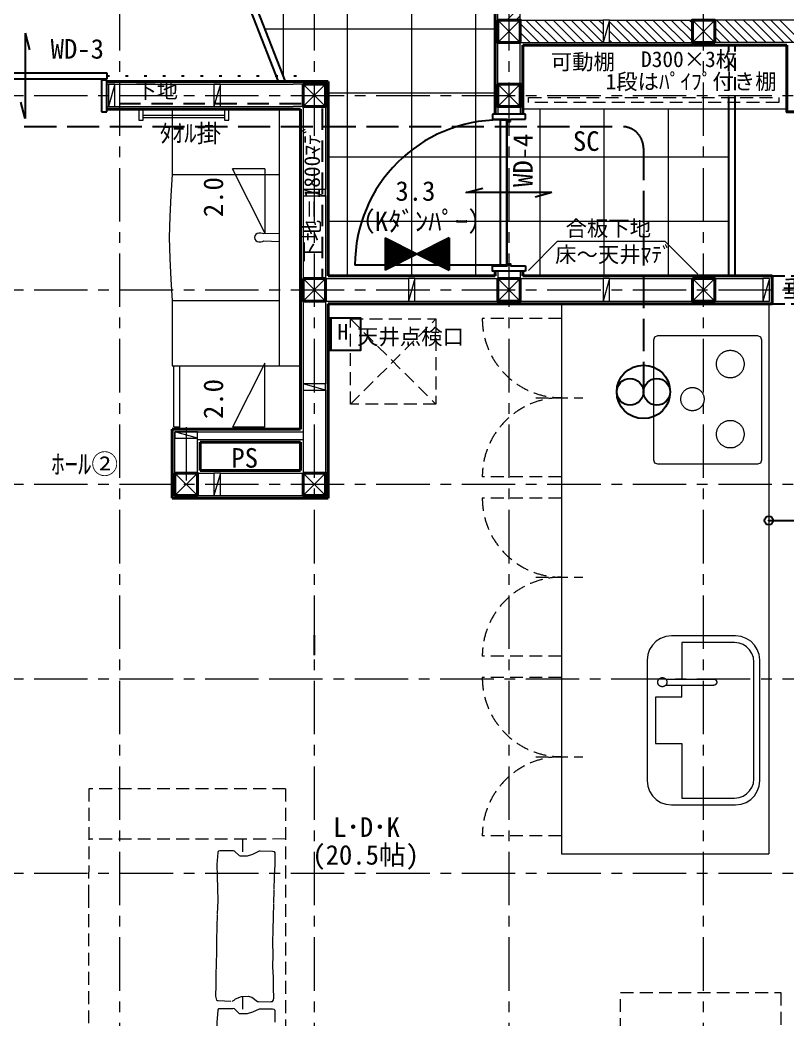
# Model space of a CAD drawing. Units: millimetres at full size, sheet at 1:50. Extents: x -21826 to 54909, y -26252 to 22610.
# Drawn here: x 292 to 3883, y -1688 to 2991 of the extents above; entities that cross this region are included whole.
import ezdxf
from ezdxf.enums import TextEntityAlignment as Align

# ---------------------------------------------------------------- set-up
doc = ezdxf.new("R2010")
doc.units = ezdxf.units.MM
doc.header["$LTSCALE"] = 50
doc.header["$PDMODE"] = 32
doc.header["$PDSIZE"] = 40
for name, pattern in [('CHAIN1', [8, 5, -1, 1, -1]), ('DASHED1', [1.8, 1.2, -0.6]), ('DASHED2', [3, 2, -1]), ('DASHED3', [4, 3, -1]), ('DOTTED', [1.75, 0.25, -1.5])]:
    doc.linetypes.add(name, pattern=pattern)
for name, color, linetype, lineweight in [('3-1_通り芯・通り番号', 7, 'Continuous', 25), ('3-2_柱(黄)', 4, 'Continuous', 9), ('3-3_仕上線(黄)', 3, 'Continuous', 40), ('3-4_下地・間柱(水色)', 4, 'Continuous', 9), ('3-5_サッシ・室内建具', 7, 'Continuous', 25), ('3-6_住宅設備・造作', 4, 'Continuous', 9), ('3-8_ハッチング', 4, 'Continuous', 9), ('3-9_建築設備', 5, 'Continuous', 25), ('3-A_文字', 7, 'Continuous', 25), ('3-F_寸法・方位', 7, 'Continuous', 25), ('C-0', 6, 'Continuous', 25)]:
    doc.layers.add(name, color=color, linetype=linetype, lineweight=lineweight)
doc.styles.add('ＭＳ ゴシック', font='')
doc.styles.get('ＭＳ ゴシック').set_extended_font_data('MS Gothic')

msp = doc.modelspace()

# ---------------------------------------------------------------- linework, layer by layer
at = {"layer": '3-1_通り芯・通り番号', "color": 1, "linetype": 'CHAIN1', "lineweight": 18}
for p, q in [((758.74, -5551.2), (758.74, 6242.32)), ((1668.74, -5551.2), (1668.74, 6242.32)), ((2578.74, -5551.2), (2578.74, 6242.32)), ((3488.74, -5551.2), (3488.74, 6242.32)), ((-7242.18, 2638.8), (7990.04, 2638.8)), ((-7242.18, 1728.8), (7990.04, 1728.8)), ((1068.74, 1085.71), (1068.74, 818.8)), ((-7242.18, 818.8), (7990.04, 818.8)), ((-7242.18, -1001.2), (7990.04, -1001.2))]:
    msp.add_line(p, q, dxfattribs=at)
msp.add_lwpolyline([(-7242.18, -91.2), (1457.3, -91.2), (7990.04, -91.2)], dxfattribs=at)
at = {"layer": '3-2_柱(黄)'}
for p, q in [((2526.24, 2991.3), (2631.24, 2886.3)), ((2631.24, 2991.3), (2526.24, 2886.3)), ((3541.24, 2886.3), (3436.24, 2991.3)), ((3436.24, 2886.3), (3541.24, 2991.3)), ((1616.24, 2691.3), (1721.24, 2586.3)), ((1721.24, 2691.3), (1616.24, 2586.3)), ((2526.24, 2691.3), (2631.24, 2586.3)), ((2631.24, 2691.3), (2526.24, 2586.3)), ((848.07, 2572.45), (848.07, 2522.45)), ((868.07, 2522.45), (868.07, 2572.45)), ((1248.07, 2544.24), (868.07, 2544.24)), ((1248.07, 2534.24), (868.07, 2534.24)), ((1248.07, 2572.45), (1248.07, 2522.45)), ((1268.07, 2522.45), (1268.07, 2572.45)), ((848.07, 2522.45), (868.07, 2522.45)), ((1248.07, 2522.45), (1268.07, 2522.45)), ((1616.24, 1781.3), (1721.24, 1676.3)), ((1721.24, 1781.3), (1616.24, 1676.3)), ((2526.24, 1781.3), (2631.24, 1676.3)), ((2631.24, 1781.3), (2526.24, 1676.3)), ((3436.24, 1781.3), (3541.24, 1676.3)), ((3541.24, 1781.3), (3436.24, 1676.3)), ((1016.24, 871.3), (1121.24, 766.3)), ((1121.24, 871.3), (1016.24, 766.3)), ((1616.24, 871.3), (1721.24, 766.3)), ((1721.24, 871.3), (1616.24, 766.3))]:
    msp.add_line(p, q, dxfattribs=at)
at = {"layer": '3-2_柱(黄)', "color": 6, "linetype": 'DASHED2', "lineweight": 25}
for p, q in [((756.09, 2599.92), (1608.41, 2599.92)), ((1705.47, 2577.22), (1705.47, 1784.22))]:
    msp.add_line(p, q, dxfattribs=at)
at = {"layer": '3-2_柱(黄)', "color": 3, "lineweight": 40}
for points in [[(2526.24, 2991.3), (2526.24, 2886.3), (2631.24, 2886.3), (2631.24, 2991.3)], [(3541.24, 2886.3), (3541.24, 2991.3), (3436.24, 2991.3), (3436.24, 2886.3)], [(1616.24, 2691.3), (1616.24, 2586.3), (1721.24, 2586.3), (1721.24, 2691.3)], [(2526.24, 2691.3), (2526.24, 2586.3), (2631.24, 2586.3), (2631.24, 2691.3)], [(1616.24, 1781.3), (1616.24, 1676.3), (1721.24, 1676.3), (1721.24, 1781.3)], [(2526.24, 1781.3), (2526.24, 1676.3), (2631.24, 1676.3), (2631.24, 1781.3)], [(3436.24, 1781.3), (3436.24, 1676.3), (3541.24, 1676.3), (3541.24, 1781.3)], [(1016.24, 871.3), (1016.24, 766.3), (1121.24, 766.3), (1121.24, 871.3)], [(1616.24, 871.3), (1616.24, 766.3), (1721.24, 766.3), (1721.24, 871.3)]]:
    msp.add_lwpolyline(points, close=True, dxfattribs=at)
at = {"layer": '3-3_仕上線(黄)', "color": 7, "lineweight": 25}
for p, q in [((996.5, 3993.8), (1499.74, 2703.8)), ((1028.7, 3993.8), (1531.94, 2703.8)), ((3636.24, 1793.8), (3636.24, 2573.8))]:
    msp.add_line(p, q, dxfattribs=at)
at = {"layer": '3-3_仕上線(黄)'}
for p, q in [((2513.74, 2938.8), (2513.74, 3218.8)), ((2513.74, 2638.8), (2513.74, 2938.8)), ((2643.74, 2638.8), (2643.74, 2873.8)), ((3488.74, 2873.8), (2643.74, 2873.8)), ((3716.24, 2873.8), (3488.74, 2873.8)), ((3878.74, 2873.8), (3716.24, 2873.8)), ((697.74, 2703.8), (1568.74, 2703.8)), ((1733.74, 2703.8), (1568.74, 2703.8)), ((1733.74, 2703.8), (1733.74, 1793.8)), ((2513.74, 2638.8), (2513.74, 2550.8)), ((2643.74, 2638.8), (2643.74, 2550.8)), ((697.74, 2573.8), (1568.74, 2573.8)), ((1603.74, 2573.8), (1568.74, 2573.8)), ((1603.74, 2573.8), (1603.74, 1728.8)), ((2513.74, 1793.8), (1733.74, 1793.8)), ((2513.74, 1816.8), (2513.74, 1793.8)), ((2643.74, 1816.8), (2643.74, 1793.8)), ((3488.74, 1793.8), (2643.74, 1793.8)), ((3488.74, 1793.8), (3808.74, 1793.8)), ((3808.74, 1793.8), (3808.74, 1663.8)), ((1603.74, 1076.8), (1603.74, 1728.8)), ((1733.74, 1046.3), (1733.74, 1663.8)), ((3808.74, 1663.8), (1733.74, 1663.8)), ((1003.74, 1076.8), (1603.74, 1076.8)), ((1003.74, 753.8), (1003.74, 1076.8)), ((1733.74, 1046.3), (1733.74, 753.8)), ((1133.74, 1015.8), (1603.74, 1015.8)), ((1133.74, 883.8), (1133.74, 1015.8)), ((1603.74, 1015.8), (1603.74, 883.8)), ((1603.74, 883.8), (1133.74, 883.8)), ((1733.74, 753.8), (1003.74, 753.8))]:
    msp.add_line(p, q, dxfattribs=at)
at = {"layer": '3-3_仕上線(黄)', "color": 7, "linetype": 'DASHED1', "lineweight": 25}
for p, q in [((3606.24, 2571.95), (3606.24, 2873.8)), ((3636.24, 2573.8), (3636.24, 2873.8))]:
    msp.add_line(p, q, dxfattribs=at)
at = {"layer": '3-3_仕上線(黄)'}
msp.add_lwpolyline([(4008.74, 2561.3), (3878.74, 2561.3), (3878.74, 2873.8)], dxfattribs=at)
at = {"layer": '3-3_仕上線(黄)', "color": 7, "lineweight": 25}
msp.add_lwpolyline([(3606.24, 1793.8), (3606.24, 2571.95), (3606.24, 2573.8)], dxfattribs=at)
at = {"layer": '3-4_下地・間柱(水色)'}
for p, q in [((2526.24, 2991.3), (2526.24, 3166.3)), ((2631.24, 2991.3), (2631.24, 3166.3)), ((2631.24, 2991.3), (3018.74, 2991.3)), ((3048.74, 2991.3), (3018.74, 2886.3)), ((3048.74, 2991.3), (3436.24, 2991.3)), ((3716.24, 2991.3), (3541.24, 2991.3)), ((3928.74, 2991.3), (3716.24, 2991.3)), ((2526.24, 2691.3), (2526.24, 2886.3)), ((2631.24, 2691.3), (2631.24, 2886.3)), ((2631.24, 2886.3), (3018.74, 2886.3)), ((3048.74, 2886.3), (3436.24, 2886.3)), ((3716.24, 2886.3), (3541.24, 2886.3)), ((3928.74, 2886.3), (3716.24, 2886.3)), ((697.74, 2691.3), (1568.74, 2691.3)), ((735.55, 2691.3), (705.55, 2586.3)), ((1228.74, 2691.3), (1198.74, 2586.3)), ((1616.24, 2691.3), (1568.74, 2691.3)), ((697.74, 2586.3), (1198.74, 2586.3)), ((1228.74, 2586.3), (1568.74, 2586.3)), ((1616.24, 2586.3), (1568.74, 2586.3)), ((1616.24, 2586.3), (1616.24, 2198.8)), ((1721.24, 2586.3), (1721.24, 2198.8)), ((2526.24, 2586.3), (2526.24, 2550.8)), ((2631.24, 2586.3), (2631.24, 2550.8)), ((2526.24, 2526.8), (2526.24, 2526.7)), ((2631.24, 2526.8), (2631.24, 2526.7)), ((1616.24, 2198.8), (1721.24, 2168.8)), ((1616.24, 2168.8), (1616.24, 1781.3)), ((1721.24, 2168.8), (1721.24, 1781.3)), ((2526.24, 1840.9), (2526.24, 1840.8)), ((2631.24, 1840.9), (2631.24, 1840.8)), ((1721.24, 1781.3), (2108.74, 1781.3)), ((2138.74, 1781.3), (2108.74, 1676.3)), ((2138.74, 1781.3), (2526.24, 1781.3)), ((2526.24, 1816.8), (2526.24, 1781.3)), ((2631.24, 1816.8), (2631.24, 1781.3)), ((2631.24, 1781.3), (3018.74, 1781.3)), ((3048.74, 1781.3), (3018.74, 1676.3)), ((3048.74, 1781.3), (3436.24, 1781.3)), ((3541.24, 1781.3), (3766.24, 1781.3)), ((3796.24, 1781.3), (3766.24, 1676.3)), ((1616.24, 1676.3), (1616.24, 1288.8)), ((1721.24, 1676.3), (2108.74, 1676.3)), ((1721.24, 1676.3), (1721.24, 1288.8)), ((2138.74, 1676.3), (2526.24, 1676.3)), ((2631.24, 1676.3), (3018.74, 1676.3)), ((3048.74, 1676.3), (3436.24, 1676.3)), ((3541.24, 1676.3), (3766.24, 1676.3)), ((1721.24, 1258.8), (1616.24, 1288.8)), ((1616.24, 1258.8), (1616.24, 871.3)), ((1721.24, 1258.8), (1721.24, 1046.3)), ((1121.24, 1034.3), (1016.24, 1064.3)), ((1121.24, 871.3), (1121.24, 1064.3)), ((1721.24, 1046.3), (1721.24, 871.3)), ((1121.24, 1028.3), (1616.24, 1028.3)), ((1121.24, 871.3), (1198.74, 871.3)), ((1228.74, 871.3), (1198.74, 766.3)), ((1228.74, 871.3), (1616.24, 871.3)), ((1121.24, 766.3), (1198.74, 766.3)), ((1228.74, 766.3), (1616.24, 766.3))]:
    msp.add_line(p, q, dxfattribs=at)
at = {"layer": '3-4_下地・間柱(水色)', "color": 7, "linetype": 'DASHED1', "lineweight": 25}
for p, q in [((3808.74, 1793.8), (4578.74, 1793.8)), ((3808.74, 1663.8), (4578.74, 1663.8))]:
    msp.add_line(p, q, dxfattribs=at)
at = {"layer": '3-4_下地・間柱(水色)'}
for points in [[(3048.74, 2886.3), (3048.74, 2991.3), (3018.74, 2991.3), (3018.74, 2886.3)], [(735.55, 2586.3), (735.55, 2691.3), (705.55, 2691.3), (705.55, 2586.3)], [(1228.74, 2586.3), (1228.74, 2691.3), (1198.74, 2691.3), (1198.74, 2586.3)], [(1721.24, 2198.8), (1616.24, 2198.8), (1616.24, 2168.8), (1721.24, 2168.8)], [(2138.74, 1676.3), (2138.74, 1781.3), (2108.74, 1781.3), (2108.74, 1676.3)], [(3048.74, 1676.3), (3048.74, 1781.3), (3018.74, 1781.3), (3018.74, 1676.3)], [(3796.24, 1676.3), (3796.24, 1781.3), (3766.24, 1781.3), (3766.24, 1676.3)], [(1616.24, 1258.8), (1721.24, 1258.8), (1721.24, 1288.8), (1616.24, 1288.8)], [(1016.24, 1034.3), (1121.24, 1034.3), (1121.24, 1064.3), (1016.24, 1064.3)], [(1228.74, 766.3), (1228.74, 871.3), (1198.74, 871.3), (1198.74, 766.3)]]:
    msp.add_lwpolyline(points, close=True, dxfattribs=at)
msp.add_lwpolyline([(1016.24, 871.3), (1016.24, 1064.3), (1616.24, 1064.3)], dxfattribs=at)
at = {"layer": '3-5_サッシ・室内建具'}
for p, q in [((315.74, 2929.8), (315.74, 2529.8)), ((315.74, 2929.8), (336.45, 2852.53)), ((-66.26, 2744.8), (697.74, 2744.8)), ((697.74, 2714.8), (-66.26, 2714.8)), ((697.74, 2744.8), (697.74, 2714.8)), ((697.74, 2561.8), (697.74, 2709.8)), ((315.74, 2529.8), (295.04, 2607.08)), ((673.74, 2561.8), (697.74, 2561.8)), ((2501.74, 2550.8), (2501.74, 2526.8)), ((2655.74, 2550.8), (2501.74, 2550.8)), ((2655.74, 2526.8), (2655.74, 2550.8)), ((2501.74, 2526.8), (2571.24, 2526.8)), ((2568.24, 1843.8), (2568.24, 2523.8)), ((2586.24, 2516.8), (2586.24, 2526.8)), ((2586.24, 2526.8), (2655.74, 2526.8)), ((2778.74, 2183.8), (2701.47, 2163.1)), ((2538.24, 1843.8), (1858.24, 1843.8)), ((2501.74, 1840.8), (2571.24, 1840.8)), ((2571.24, 1840.8), (2571.24, 1850.8)), ((2586.24, 1840.8), (2655.74, 1840.8)), ((2655.74, 1840.8), (2655.74, 1816.8))]:
    msp.add_line(p, q, dxfattribs=at)
at = {"layer": '3-5_サッシ・室内建具', "linetype": 'DOTTED'}
msp.add_line((697.74, 2729.8), (1641.15, 2729.8), dxfattribs=at)
at = {"layer": '3-5_サッシ・室内建具', "color": 4, "linetype": 'DASHED1', "lineweight": 9}
for p, q in [((2823.88, 1593.8), (2453.88, 1593.8)), ((2703.88, 1223.8), (2923.88, 1223.8)), ((2823.88, 853.8), (2453.88, 853.8)), ((2823.88, 753.8), (2453.88, 753.8)), ((2703.88, 383.8), (2923.88, 383.8)), ((2823.88, 13.8), (2453.88, 13.8)), ((2823.88, -86.2), (2453.88, -86.2)), ((2703.88, -456.2), (2923.88, -456.2)), ((2823.88, -826.2), (2453.88, -826.2))]:
    msp.add_line(p, q, dxfattribs=at)
at = {"layer": '3-5_サッシ・室内建具'}
for points in [[(697.74, 2709.8), (673.74, 2709.8), (673.74, 2561.8)], [(2571.24, 2526.8), (2571.24, 2516.8), (2586.24, 2516.8)], [(2778.74, 2183.8), (2378.74, 2183.8), (2456.02, 2204.51)], [(2655.74, 1816.8), (2501.74, 1816.8), (2501.74, 1840.8)], [(2571.24, 1850.8), (2586.24, 1850.8), (2586.24, 1840.8)]]:
    msp.add_lwpolyline(points, dxfattribs=at)
msp.add_lwpolyline([(2568.24, 1843.8), (2538.24, 1843.8), (2538.24, 2523.8), (2568.24, 2523.8)], close=True, dxfattribs=at)
msp.add_arc((2538.24, 1843.8), 680, 90, 180, dxfattribs=at)
at = {"layer": '3-5_サッシ・室内建具', "color": 4, "linetype": 'DASHED1', "lineweight": 9}
for centre, start, end in [((2823.88, 1593.8), 180, 270), ((2823.88, 853.8), 90, 180), ((2823.88, 753.8), 180, 270), ((2823.88, 13.8), 90, 180), ((2823.88, -86.2), 180, 270), ((2823.88, -826.2), 90, 180)]:
    msp.add_arc(centre, 370, start, end, dxfattribs=at)
at = {"layer": '3-6_住宅設備・造作'}
for p, q in [((1522.65, 4393.8), (1522.65, 2727.6)), ((1822.65, 4393.8), (1822.65, 1793.8)), ((2122.65, 4393.8), (2122.65, 1793.8)), ((2422.65, 4393.8), (2422.65, 1793.8)), ((2513.74, 2948.8), (1436.36, 2948.8)), ((2513.74, 2648.8), (1733.74, 2648.8)), ((1503.53, 2573.8), (1503.53, 1373.8)), ((3878.74, 2573.8), (2643.74, 2573.8)), ((2722.65, 2573.8), (2722.65, 1793.8)), ((3022.65, 2573.8), (3022.65, 1793.8)), ((3322.65, 2573.8), (3322.65, 1793.8)), ((3606.24, 2348.8), (1733.74, 2348.8)), ((1003.74, 2268.8), (1503.53, 2268.8)), ((3606.24, 2048.8), (1733.74, 2048.8)), ((2669.8, 1819.86), (2806.24, 1956.3)), ((1003.74, 1678.8), (1503.53, 1678.8)), ((1003.74, 1678.8), (1003.74, 1373.8)), ((2823.88, 1663.8), (2823.88, -910.2)), ((3793.88, 1663.8), (3793.88, -910.2)), ((3259.74, 1507.94), (3253.88, 1493.8)), ((3273.88, 1513.8), (3259.74, 1507.94)), ((3741.88, 1513.8), (3273.88, 1513.8)), ((3756.02, 1507.94), (3741.88, 1513.8)), ((3761.88, 1493.8), (3756.02, 1507.94)), ((3253.88, 1493.8), (3253.88, 933.8)), ((3761.88, 933.8), (3761.88, 1493.8)), ((3552.93, 1403.48), (3554.09, 1406.41)), ((3554.09, 1406.41), (3555.38, 1409.27)), ((3555.38, 1409.27), (3556.81, 1412.05)), ((3556.81, 1412.05), (3558.37, 1414.76)), ((3558.37, 1414.76), (3560.05, 1417.38)), ((3560.05, 1417.38), (3561.85, 1419.91)), ((3561.85, 1419.91), (3563.77, 1422.35)), ((3563.77, 1422.35), (3565.8, 1424.69)), ((3565.8, 1424.69), (3567.94, 1426.94)), ((3567.94, 1426.94), (3570.18, 1429.08)), ((3570.18, 1429.08), (3572.53, 1431.11)), ((3572.53, 1431.11), (3574.97, 1433.03)), ((3574.97, 1433.03), (3577.5, 1434.83)), ((3577.5, 1434.83), (3580.12, 1436.51)), ((3580.12, 1436.51), (3582.82, 1438.06)), ((3582.82, 1438.06), (3585.61, 1439.49)), ((3585.61, 1439.49), (3588.47, 1440.79)), ((3588.47, 1440.79), (3591.4, 1441.94)), ((3591.4, 1441.94), (3594.4, 1442.96)), ((3594.4, 1442.96), (3597.46, 1443.83)), ((3597.46, 1443.83), (3600.59, 1444.55)), ((3600.59, 1444.55), (3603.77, 1445.12)), ((3603.77, 1445.12), (3607, 1445.53)), ((3607, 1445.53), (3610.27, 1445.78)), ((3610.27, 1445.78), (3613.59, 1445.87)), ((3613.59, 1445.87), (3616.91, 1445.78)), ((3616.91, 1445.78), (3620.19, 1445.53)), ((3620.19, 1445.53), (3623.42, 1445.12)), ((3623.42, 1445.12), (3626.6, 1444.55)), ((3626.6, 1444.55), (3629.72, 1443.83)), ((3629.72, 1443.83), (3632.79, 1442.96)), ((3632.79, 1442.96), (3635.79, 1441.94)), ((3635.79, 1441.94), (3638.72, 1440.79)), ((3638.72, 1440.79), (3641.58, 1439.49)), ((3641.58, 1439.49), (3644.36, 1438.06)), ((3644.36, 1438.06), (3647.07, 1436.51)), ((3647.07, 1436.51), (3649.69, 1434.83)), ((3649.69, 1434.83), (3652.22, 1433.03)), ((3652.22, 1433.03), (3654.66, 1431.11)), ((3654.66, 1431.11), (3657.01, 1429.08)), ((3657.01, 1429.08), (3659.25, 1426.94)), ((3659.25, 1426.94), (3661.39, 1424.69)), ((3661.39, 1424.69), (3663.42, 1422.35)), ((3663.42, 1422.35), (3665.34, 1419.91)), ((3665.34, 1419.91), (3667.14, 1417.38)), ((3667.14, 1417.38), (3668.82, 1414.76)), ((3668.82, 1414.76), (3670.38, 1412.05)), ((3670.38, 1412.05), (3671.8, 1409.27)), ((3671.8, 1409.27), (3673.1, 1406.41)), ((3673.1, 1406.41), (3674.25, 1403.48)), ((1003.74, 1373.8), (1603.74, 1373.8)), ((1011.24, 1087.38), (1011.24, 1371.38)), ((1039.24, 1076.8), (1039.24, 1371.38)), ((3549.01, 1381.28), (3549.09, 1384.6)), ((3549.09, 1377.96), (3549.01, 1381.28)), ((3549.09, 1384.6), (3549.34, 1387.88)), ((3549.34, 1374.68), (3549.09, 1377.96)), ((3549.34, 1387.88), (3549.75, 1391.11)), ((3549.75, 1371.45), (3549.34, 1374.68)), ((3549.75, 1391.11), (3550.32, 1394.29)), ((3550.32, 1368.28), (3549.75, 1371.45)), ((3550.32, 1394.29), (3551.04, 1397.41)), ((3551.04, 1365.15), (3550.32, 1368.28)), ((3551.04, 1397.41), (3551.92, 1400.48)), ((3551.92, 1362.09), (3551.04, 1365.15)), ((3551.92, 1400.48), (3552.93, 1403.48)), ((3552.93, 1359.09), (3551.92, 1362.09)), ((3554.09, 1356.16), (3552.93, 1359.09)), ((3674.25, 1359.09), (3673.1, 1356.16)), ((3674.25, 1403.48), (3675.27, 1400.48)), ((3675.27, 1362.09), (3674.25, 1359.09)), ((3675.27, 1400.48), (3676.14, 1397.41)), ((3676.14, 1365.15), (3675.27, 1362.09)), ((3676.14, 1397.41), (3676.86, 1394.29)), ((3676.86, 1368.28), (3676.14, 1365.15)), ((3676.86, 1394.29), (3677.43, 1391.11)), ((3677.43, 1371.45), (3676.86, 1368.28)), ((3677.43, 1391.11), (3677.84, 1387.88)), ((3677.84, 1374.68), (3677.43, 1371.45)), ((3677.84, 1387.88), (3678.09, 1384.6)), ((3678.09, 1377.96), (3677.84, 1374.68)), ((3678.09, 1384.6), (3678.18, 1381.28)), ((3678.18, 1381.28), (3678.09, 1377.96)), ((3555.38, 1353.3), (3554.09, 1356.16)), ((3556.81, 1350.51), (3555.38, 1353.3)), ((3558.37, 1347.81), (3556.81, 1350.51)), ((3560.05, 1345.19), (3558.37, 1347.81)), ((3561.85, 1342.65), (3560.05, 1345.19)), ((3563.77, 1340.21), (3561.85, 1342.65)), ((3565.8, 1337.87), (3563.77, 1340.21)), ((3567.94, 1335.63), (3565.8, 1337.87)), ((3570.18, 1333.49), (3567.94, 1335.63)), ((3572.53, 1331.46), (3570.18, 1333.49)), ((3574.97, 1329.54), (3572.53, 1331.46)), ((3577.5, 1327.74), (3574.97, 1329.54)), ((3580.12, 1326.06), (3577.5, 1327.74)), ((3582.82, 1324.5), (3580.12, 1326.06)), ((3585.61, 1323.07), (3582.82, 1324.5)), ((3588.47, 1321.78), (3585.61, 1323.07)), ((3591.4, 1320.62), (3588.47, 1321.78)), ((3594.4, 1319.6), (3591.4, 1320.62)), ((3597.46, 1318.73), (3594.4, 1319.6)), ((3600.59, 1318.01), (3597.46, 1318.73)), ((3603.77, 1317.44), (3600.59, 1318.01)), ((3607, 1317.03), (3603.77, 1317.44)), ((3610.27, 1316.78), (3607, 1317.03)), ((3613.59, 1316.7), (3610.27, 1316.78)), ((3616.91, 1316.78), (3613.59, 1316.7)), ((3620.19, 1317.03), (3616.91, 1316.78)), ((3623.42, 1317.44), (3620.19, 1317.03)), ((3626.6, 1318.01), (3623.42, 1317.44)), ((3629.72, 1318.73), (3626.6, 1318.01)), ((3632.79, 1319.6), (3629.72, 1318.73)), ((3635.79, 1320.62), (3632.79, 1319.6)), ((3638.72, 1321.78), (3635.79, 1320.62)), ((3641.58, 1323.07), (3638.72, 1321.78)), ((3644.36, 1324.5), (3641.58, 1323.07)), ((3647.07, 1326.06), (3644.36, 1324.5)), ((3649.69, 1327.74), (3647.07, 1326.06)), ((3652.22, 1329.54), (3649.69, 1327.74)), ((3654.66, 1331.46), (3652.22, 1329.54)), ((3657.01, 1333.49), (3654.66, 1331.46)), ((3659.25, 1335.63), (3657.01, 1333.49)), ((3661.39, 1337.87), (3659.25, 1335.63)), ((3663.42, 1340.21), (3661.39, 1337.87)), ((3665.34, 1342.65), (3663.42, 1340.21)), ((3667.14, 1345.19), (3665.34, 1342.65)), ((3668.82, 1347.81), (3667.14, 1345.19)), ((3670.38, 1350.51), (3668.82, 1347.81)), ((3671.8, 1353.3), (3670.38, 1350.51)), ((3673.1, 1356.16), (3671.8, 1353.3)), ((3406.19, 1262.34), (3408.4, 1263.76)), ((3408.4, 1263.76), (3410.68, 1265.07)), ((3410.68, 1265.07), (3413.02, 1266.27)), ((3413.02, 1266.27), (3415.43, 1267.36)), ((3415.43, 1267.36), (3417.91, 1268.34)), ((3417.91, 1268.34), (3420.44, 1269.19)), ((3420.44, 1269.19), (3423.02, 1269.93)), ((3423.02, 1269.93), (3425.65, 1270.54)), ((3425.65, 1270.54), (3428.33, 1271.02)), ((3428.33, 1271.02), (3431.05, 1271.36)), ((3431.05, 1271.36), (3433.82, 1271.57)), ((3433.82, 1271.57), (3436.61, 1271.64)), ((3436.61, 1271.64), (3439.41, 1271.57)), ((3439.41, 1271.57), (3442.18, 1271.36)), ((3442.18, 1271.36), (3444.9, 1271.02)), ((3444.9, 1271.02), (3447.58, 1270.54)), ((3447.58, 1270.54), (3450.21, 1269.93)), ((3450.21, 1269.93), (3452.79, 1269.19)), ((3452.79, 1269.19), (3455.32, 1268.34)), ((3455.32, 1268.34), (3457.79, 1267.36)), ((3457.79, 1267.36), (3460.21, 1266.27)), ((3460.21, 1266.27), (3462.55, 1265.07)), ((3462.55, 1265.07), (3464.83, 1263.76)), ((3464.83, 1263.76), (3467.04, 1262.34)), ((3382.17, 1217.2), (3382.24, 1220)), ((3382.24, 1214.4), (3382.17, 1217.2)), ((3382.24, 1220), (3382.45, 1222.76)), ((3382.45, 1222.76), (3382.8, 1225.49)), ((3382.8, 1225.49), (3383.28, 1228.17)), ((3383.28, 1228.17), (3383.89, 1230.8)), ((3383.89, 1230.8), (3384.62, 1233.38)), ((3384.62, 1233.38), (3385.48, 1235.91)), ((3385.48, 1235.91), (3386.45, 1238.38)), ((3386.45, 1238.38), (3387.55, 1240.79)), ((3387.55, 1240.79), (3388.75, 1243.14)), ((3388.75, 1243.14), (3390.06, 1245.42)), ((3390.06, 1245.42), (3391.48, 1247.63)), ((3391.48, 1247.63), (3393, 1249.76)), ((3393, 1249.76), (3394.61, 1251.82)), ((3394.61, 1251.82), (3396.33, 1253.8)), ((3396.33, 1253.8), (3398.13, 1255.69)), ((3398.13, 1255.69), (3400.02, 1257.49)), ((3400.02, 1257.49), (3402, 1259.2)), ((3402, 1259.2), (3404.05, 1260.82)), ((3404.05, 1260.82), (3406.19, 1262.34)), ((3467.04, 1262.34), (3469.18, 1260.82)), ((3469.18, 1260.82), (3471.23, 1259.2)), ((3471.23, 1259.2), (3473.21, 1257.49)), ((3473.21, 1257.49), (3475.1, 1255.69)), ((3475.1, 1255.69), (3476.9, 1253.8)), ((3476.9, 1253.8), (3478.62, 1251.82)), ((3478.62, 1251.82), (3480.23, 1249.76)), ((3480.23, 1249.76), (3481.75, 1247.63)), ((3481.75, 1247.63), (3483.17, 1245.42)), ((3483.17, 1245.42), (3484.48, 1243.14)), ((3484.48, 1243.14), (3485.68, 1240.79)), ((3485.68, 1240.79), (3486.77, 1238.38)), ((3486.77, 1238.38), (3487.75, 1235.91)), ((3487.75, 1235.91), (3488.61, 1233.38)), ((3488.61, 1233.38), (3489.34, 1230.8)), ((3489.34, 1230.8), (3489.95, 1228.17)), ((3489.95, 1228.17), (3490.43, 1225.49)), ((3490.43, 1225.49), (3490.78, 1222.76)), ((3490.78, 1222.76), (3490.99, 1220)), ((3490.99, 1220), (3491.06, 1217.2)), ((3491.06, 1217.2), (3490.99, 1214.4)), ((3382.45, 1211.64), (3382.24, 1214.4)), ((3382.8, 1208.92), (3382.45, 1211.64)), ((3383.28, 1206.24), (3382.8, 1208.92)), ((3383.89, 1203.6), (3383.28, 1206.24)), ((3384.62, 1201.02), (3383.89, 1203.6)), ((3385.48, 1198.49), (3384.62, 1201.02)), ((3386.45, 1196.02), (3385.48, 1198.49)), ((3387.55, 1193.61), (3386.45, 1196.02)), ((3388.75, 1191.26), (3387.55, 1193.61)), ((3390.06, 1188.98), (3388.75, 1191.26)), ((3391.48, 1186.77), (3390.06, 1188.98)), ((3393, 1184.64), (3391.48, 1186.77)), ((3394.61, 1182.58), (3393, 1184.64)), ((3396.33, 1180.61), (3394.61, 1182.58)), ((3398.13, 1178.72), (3396.33, 1180.61)), ((3400.02, 1176.91), (3398.13, 1178.72)), ((3402, 1175.2), (3400.02, 1176.91)), ((3404.05, 1173.58), (3402, 1175.2)), ((3406.19, 1172.06), (3404.05, 1173.58)), ((3408.4, 1170.65), (3406.19, 1172.06)), ((3410.68, 1169.34), (3408.4, 1170.65)), ((3464.83, 1170.65), (3462.55, 1169.34)), ((3467.04, 1172.06), (3464.83, 1170.65)), ((3469.18, 1173.58), (3467.04, 1172.06)), ((3471.23, 1175.2), (3469.18, 1173.58)), ((3473.21, 1176.91), (3471.23, 1175.2)), ((3475.1, 1178.72), (3473.21, 1176.91)), ((3476.9, 1180.61), (3475.1, 1178.72)), ((3478.62, 1182.58), (3476.9, 1180.61)), ((3480.23, 1184.64), (3478.62, 1182.58)), ((3481.75, 1186.77), (3480.23, 1184.64)), ((3483.17, 1188.98), (3481.75, 1186.77)), ((3484.48, 1191.26), (3483.17, 1188.98)), ((3485.68, 1193.61), (3484.48, 1191.26)), ((3486.77, 1196.02), (3485.68, 1193.61)), ((3487.75, 1198.49), (3486.77, 1196.02)), ((3488.61, 1201.02), (3487.75, 1198.49)), ((3489.34, 1203.6), (3488.61, 1201.02)), ((3489.95, 1206.24), (3489.34, 1203.6)), ((3490.43, 1208.92), (3489.95, 1206.24)), ((3490.78, 1211.64), (3490.43, 1208.92)), ((3490.99, 1214.4), (3490.78, 1211.64)), ((3413.02, 1168.13), (3410.68, 1169.34)), ((3415.43, 1167.04), (3413.02, 1168.13)), ((3417.91, 1166.07), (3415.43, 1167.04)), ((3420.44, 1165.21), (3417.91, 1166.07)), ((3423.02, 1164.48), (3420.44, 1165.21)), ((3425.65, 1163.87), (3423.02, 1164.48)), ((3428.33, 1163.39), (3425.65, 1163.87)), ((3431.05, 1163.04), (3428.33, 1163.39)), ((3433.82, 1162.83), (3431.05, 1163.04)), ((3436.61, 1162.76), (3433.82, 1162.83)), ((3439.41, 1162.83), (3436.61, 1162.76)), ((3442.18, 1163.04), (3439.41, 1162.83)), ((3444.9, 1163.39), (3442.18, 1163.04)), ((3447.58, 1163.87), (3444.9, 1163.39)), ((3450.21, 1164.48), (3447.58, 1163.87)), ((3452.79, 1165.21), (3450.21, 1164.48)), ((3455.32, 1166.07), (3452.79, 1165.21)), ((3457.79, 1167.04), (3455.32, 1166.07)), ((3460.21, 1168.13), (3457.79, 1167.04)), ((3462.55, 1169.34), (3460.21, 1168.13)), ((1011.24, 1087.38), (1039.24, 1087.38)), ((3552.93, 1075.4), (3554.09, 1078.33)), ((3554.09, 1078.33), (3555.38, 1081.19)), ((3555.38, 1081.19), (3556.81, 1083.98)), ((3556.81, 1083.98), (3558.37, 1086.68)), ((3558.37, 1086.68), (3560.05, 1089.3)), ((3560.05, 1089.3), (3561.85, 1091.83)), ((3561.85, 1091.83), (3563.77, 1094.27)), ((3563.77, 1094.27), (3565.8, 1096.62)), ((3565.8, 1096.62), (3567.94, 1098.86)), ((3567.94, 1098.86), (3570.18, 1101)), ((3570.18, 1101), (3572.53, 1103.03)), ((3572.53, 1103.03), (3574.97, 1104.95)), ((3574.97, 1104.95), (3577.5, 1106.75)), ((3577.5, 1106.75), (3580.12, 1108.43)), ((3580.12, 1108.43), (3582.82, 1109.99)), ((3582.82, 1109.99), (3585.61, 1111.42)), ((3585.61, 1111.42), (3588.47, 1112.71)), ((3588.47, 1112.71), (3591.4, 1113.87)), ((3591.4, 1113.87), (3594.4, 1114.88)), ((3594.4, 1114.88), (3597.46, 1115.76)), ((3597.46, 1115.76), (3600.59, 1116.48)), ((3600.59, 1116.48), (3603.77, 1117.05)), ((3603.77, 1117.05), (3607, 1117.46)), ((3607, 1117.46), (3610.27, 1117.71)), ((3610.27, 1117.71), (3613.59, 1117.79)), ((3613.59, 1117.79), (3616.91, 1117.71)), ((3616.91, 1117.71), (3620.19, 1117.46)), ((3620.19, 1117.46), (3623.42, 1117.05)), ((3623.42, 1117.05), (3626.6, 1116.48)), ((3626.6, 1116.48), (3629.72, 1115.76)), ((3629.72, 1115.76), (3632.79, 1114.88)), ((3632.79, 1114.88), (3635.79, 1113.87)), ((3635.79, 1113.87), (3638.72, 1112.71)), ((3638.72, 1112.71), (3641.58, 1111.42)), ((3641.58, 1111.42), (3644.36, 1109.99)), ((3644.36, 1109.99), (3647.07, 1108.43)), ((3647.07, 1108.43), (3649.69, 1106.75)), ((3649.69, 1106.75), (3652.22, 1104.95)), ((3652.22, 1104.95), (3654.66, 1103.03)), ((3654.66, 1103.03), (3657.01, 1101)), ((3657.01, 1101), (3659.25, 1098.86)), ((3659.25, 1098.86), (3661.39, 1096.62)), ((3661.39, 1096.62), (3663.42, 1094.27)), ((3663.42, 1094.27), (3665.34, 1091.83)), ((3665.34, 1091.83), (3667.14, 1089.3)), ((3667.14, 1089.3), (3668.82, 1086.68)), ((3668.82, 1086.68), (3670.38, 1083.98)), ((3670.38, 1083.98), (3671.8, 1081.19)), ((3671.8, 1081.19), (3673.1, 1078.33)), ((3673.1, 1078.33), (3674.25, 1075.4)), ((3549.01, 1053.21), (3549.09, 1056.53)), ((3549.09, 1049.89), (3549.01, 1053.21)), ((3549.09, 1056.53), (3549.34, 1059.81)), ((3549.34, 1046.61), (3549.09, 1049.89)), ((3549.34, 1059.81), (3549.75, 1063.04)), ((3549.75, 1043.38), (3549.34, 1046.61)), ((3549.75, 1063.04), (3550.32, 1066.21)), ((3550.32, 1040.2), (3549.75, 1043.38)), ((3550.32, 1066.21), (3551.04, 1069.34)), ((3551.04, 1037.08), (3550.32, 1040.2)), ((3551.04, 1069.34), (3551.92, 1072.4)), ((3551.92, 1034.01), (3551.04, 1037.08)), ((3551.92, 1072.4), (3552.93, 1075.4)), ((3552.93, 1031.01), (3551.92, 1034.01)), ((3554.09, 1028.08), (3552.93, 1031.01)), ((3674.25, 1031.01), (3673.1, 1028.08)), ((3674.25, 1075.4), (3675.27, 1072.4)), ((3675.27, 1034.01), (3674.25, 1031.01)), ((3675.27, 1072.4), (3676.14, 1069.34)), ((3676.14, 1037.08), (3675.27, 1034.01)), ((3676.14, 1069.34), (3676.86, 1066.21)), ((3676.86, 1040.2), (3676.14, 1037.08)), ((3676.86, 1066.21), (3677.43, 1063.04)), ((3677.43, 1043.38), (3676.86, 1040.2)), ((3677.43, 1063.04), (3677.84, 1059.81)), ((3677.84, 1046.61), (3677.43, 1043.38)), ((3677.84, 1059.81), (3678.09, 1056.53)), ((3678.09, 1049.89), (3677.84, 1046.61)), ((3678.09, 1056.53), (3678.18, 1053.21)), ((3678.18, 1053.21), (3678.09, 1049.89)), ((3555.38, 1025.22), (3554.09, 1028.08)), ((3556.81, 1022.44), (3555.38, 1025.22)), ((3558.37, 1019.73), (3556.81, 1022.44)), ((3560.05, 1017.11), (3558.37, 1019.73)), ((3561.85, 1014.58), (3560.05, 1017.11)), ((3563.77, 1012.14), (3561.85, 1014.58)), ((3565.8, 1009.8), (3563.77, 1012.14)), ((3567.94, 1007.55), (3565.8, 1009.8)), ((3570.18, 1005.41), (3567.94, 1007.55)), ((3572.53, 1003.38), (3570.18, 1005.41)), ((3574.97, 1001.46), (3572.53, 1003.38)), ((3577.5, 999.66), (3574.97, 1001.46)), ((3580.12, 997.98), (3577.5, 999.66)), ((3582.82, 996.42), (3580.12, 997.98)), ((3585.61, 995), (3582.82, 996.42)), ((3588.47, 993.7), (3585.61, 995)), ((3591.4, 992.55), (3588.47, 993.7)), ((3594.4, 991.53), (3591.4, 992.55)), ((3597.46, 990.66), (3594.4, 991.53)), ((3600.59, 989.94), (3597.46, 990.66)), ((3603.77, 989.37), (3600.59, 989.94)), ((3607, 988.96), (3603.77, 989.37)), ((3610.27, 988.71), (3607, 988.96)), ((3613.59, 988.62), (3610.27, 988.71)), ((3616.91, 988.71), (3613.59, 988.62)), ((3620.19, 988.96), (3616.91, 988.71)), ((3623.42, 989.37), (3620.19, 988.96)), ((3626.6, 989.94), (3623.42, 989.37)), ((3629.72, 990.66), (3626.6, 989.94)), ((3632.79, 991.53), (3629.72, 990.66)), ((3635.79, 992.55), (3632.79, 991.53)), ((3638.72, 993.7), (3635.79, 992.55)), ((3641.58, 995), (3638.72, 993.7)), ((3644.36, 996.42), (3641.58, 995)), ((3647.07, 997.98), (3644.36, 996.42)), ((3649.69, 999.66), (3647.07, 997.98)), ((3652.22, 1001.46), (3649.69, 999.66)), ((3654.66, 1003.38), (3652.22, 1001.46)), ((3657.01, 1005.41), (3654.66, 1003.38)), ((3659.25, 1007.55), (3657.01, 1005.41)), ((3661.39, 1009.8), (3659.25, 1007.55)), ((3663.42, 1012.14), (3661.39, 1009.8)), ((3665.34, 1014.58), (3663.42, 1012.14)), ((3667.14, 1017.11), (3665.34, 1014.58)), ((3668.82, 1019.73), (3667.14, 1017.11)), ((3670.38, 1022.44), (3668.82, 1019.73)), ((3671.8, 1025.22), (3670.38, 1022.44)), ((3673.1, 1028.08), (3671.8, 1025.22)), ((3253.88, 933.8), (3259.74, 919.66)), ((3259.74, 919.66), (3273.88, 913.8)), ((3273.88, 913.8), (3741.88, 913.8)), ((3741.88, 913.8), (3756.02, 919.66)), ((3756.02, 919.66), (3761.88, 933.8)), ((3287.99, 97.43), (3266.97, 84.06)), ((3312.92, 105.95), (3287.99, 97.43)), ((3338.86, 108.95), (3312.92, 105.95)), ((3638.22, 108.95), (3338.86, 108.95)), ((3664.15, 105.95), (3638.22, 108.95)), ((3687.97, 97.43), (3664.15, 105.95)), ((3708.99, 84.06), (3687.97, 97.43)), ((3249.44, 66.53), (3236.07, 45.51)), ((3266.97, 84.06), (3249.44, 66.53)), ((3386.54, 77.8), (3386.57, -92.5)), ((3632.83, 77.8), (3386.54, 77.8)), ((3654.61, 75.29), (3632.83, 77.8)), ((3673.49, 68.53), (3654.61, 75.29)), ((3690.17, 57.92), (3673.49, 68.53)), ((3704.11, 43.99), (3690.17, 57.92)), ((3726.53, 66.53), (3708.99, 84.06)), ((3739.9, 45.51), (3726.53, 66.53)), ((3227.54, 21.69), (3224.55, -4.25)), ((3236.07, 45.51), (3227.54, 21.69)), ((3714.72, 27.31), (3704.11, 43.99)), ((3721.47, 8.43), (3714.72, 27.31)), ((3723.98, -13.35), (3721.47, 8.43)), ((3748.42, 21.69), (3739.9, 45.51)), ((3751.37, -3.38), (3748.42, 21.69)), ((3224.55, -4.25), (3224.55, -568.15)), ((3723.98, -559.05), (3723.98, -13.35)), ((3751.41, -568.15), (3751.37, -3.38)), ((3386.58, -177.16), (3386.58, -122.1)), ((3263.7, -177.16), (3263.7, -394.77)), ((3386.58, -177.16), (3263.7, -177.16)), ((3263.7, -394.77), (3386.6, -394.77)), ((3386.6, -394.77), (3386.54, -650.2)), ((3721.47, -580.83), (3723.98, -559.05)), ((3224.55, -568.15), (3227.54, -594.09)), ((3227.54, -594.09), (3236.07, -617.91)), ((3704.11, -616.39), (3714.72, -599.7)), ((3714.72, -599.7), (3721.47, -580.83)), ((3739.9, -617.91), (3748.42, -594.09)), ((3748.42, -594.09), (3751.41, -568.15)), ((3236.07, -617.91), (3249.44, -638.92)), ((3249.44, -638.92), (3266.97, -656.46)), ((3386.54, -650.2), (3632.83, -650.2)), ((3632.83, -650.2), (3654.61, -647.69)), ((3654.61, -647.69), (3673.49, -640.93)), ((3673.49, -640.93), (3690.17, -630.32)), ((3690.17, -630.32), (3704.11, -616.39)), ((3708.99, -656.46), (3726.53, -638.92)), ((3726.53, -638.92), (3739.9, -617.91)), ((3266.97, -656.46), (3287.99, -669.83)), ((3287.99, -669.83), (3312.92, -678.35)), ((3312.92, -678.35), (3338.86, -681.34)), ((3338.86, -681.34), (3638.22, -681.34)), ((3638.22, -681.34), (3664.15, -678.35)), ((3664.15, -678.35), (3687.97, -669.83)), ((3687.97, -669.83), (3708.99, -656.46)), ((2823.88, -910.2), (3793.88, -910.2))]:
    msp.add_line(p, q, dxfattribs=at)
at = {"layer": '3-6_住宅設備・造作', "linetype": 'DASHED1'}
for p, q in [((1836.94, 1592.9), (2236.94, 1192.9)), ((1836.94, 1192.9), (2236.94, 1592.9)), ((2236.94, 1592.9), (2236.94, 1192.9)), ((2236.94, 1192.9), (1836.94, 1192.9)), ((1532.77, -605.65), (1532.77, -3455.65)), ((1532.77, -841.17), (613.17, -841.33)), ((1332.77, -841.21), (1332.77, -921.32)), ((1332.77, -1578.12), (1332.77, -1659.67))]:
    msp.add_line(p, q, dxfattribs=at)
for points in [[(2670.5, 2628.9), (3840.22, 2628.9), (3840.22, 2606.04), (2669.29, 2606.04), (2669.29, 2628.9)], [(1836.94, 1192.9), (1836.94, 1592.9), (2236.94, 1592.9)], [(1532.77, -605.65), (613.53, -605.65), (612.77, -1103.34), (613.06, -2372.08)], [(1476.43, -1266.07), (1477.84, -1204.16), (1479.21, -1140.8), (1480.05, -1077.69), (1482.35, -1017.02), (1485.83, -959.38), (1484.6, -905.88), (1482.75, -901.86), (1480.99, -900.64), (1472.81, -899.91), (1414.74, -898.51), (1409.9, -898.83), (1379.17, -913.5), (1354.02, -921.5), (1322.51, -921.24), (1318, -920.53), (1294.34, -897.7), (1290.04, -896.37), (1285.46, -897.06), (1226.02, -896.84), (1220.73, -897.37), (1218.11, -899.03), (1216.31, -904.23), (1212.94, -960.83), (1214.43, -1015.96), (1215.78, -1071.83), (1216.33, -1131.06), (1213.93, -1193.73), (1212.04, -1254.26), (1211.06, -1313.44), (1211.12, -1370.66), (1209.63, -1424.37), (1207.98, -1477.06), (1207.12, -1525.42), (1206.82, -1576.1), (1209.22, -1589.35), (1210.64, -1594.66), (1213.33, -1596.15), (1218.37, -1597.66), (1284.31, -1600.88)], [(1284.31, -1600.88), (1287.68, -1597.77), (1292.84, -1594.88), (1299.95, -1589.46), (1328.37, -1578.33), (1358.51, -1576.91), (1375.78, -1581.64), (1402.02, -1601.48), (1406.88, -1601.94), (1464.45, -1602.98), (1467.97, -1601.91), (1469.28, -1602.27), (1472.66, -1601.57), (1475.74, -1596.64), (1478.47, -1585.53), (1477.59, -1537.82), (1476.63, -1488.8), (1474.76, -1438.1), (1475.79, -1383.77), (1475.01, -1325.92), (1476.43, -1266.07)], [(1218.11, -1637.38), (1216.31, -1642.58), (1212.94, -1699.18), (1214.43, -1754.3), (1215.78, -1810.17), (1216.33, -1869.41), (1213.93, -1932.07), (1212.04, -1992.6), (1211.06, -2051.78), (1211.12, -2109.01), (1209.63, -2162.72), (1208.7, -2192.52)], [(1485.83, -1697.73), (1484.6, -1644.22), (1482.75, -1640.21), (1480.99, -1638.99), (1472.81, -1638.26), (1414.74, -1636.86), (1409.9, -1637.17), (1379.17, -1651.84), (1354.02, -1659.85), (1322.51, -1659.59), (1318, -1658.88), (1294.34, -1636.05), (1290.04, -1634.72), (1285.46, -1635.4), (1226.02, -1635.19), (1220.73, -1635.72), (1218.11, -1637.38)]]:
    msp.add_lwpolyline(points, dxfattribs=at)
at = {"layer": '3-6_住宅設備・造作'}
for points in [[(1603.74, 2573.8), (1003.74, 2573.8), (1003.74, 2268.8)], [(1003.74, 2268.8), (996.88, 2170.47), (991.95, 2072.13), (988.74, 1973.8), (991.95, 1875.47), (996.88, 1777.13), (1003.74, 1678.8)], [(1503.53, 1992.33), (1432.28, 1989.98), (1425.78, 1992.28), (1418.12, 1993.8), (1408.48, 1993.8), (1400.94, 1992.28), (1394.55, 1987.94), (1390.28, 1981.46), (1388.78, 1973.8), (1390.28, 1966.15), (1394.55, 1959.66), (1400.94, 1955.32), (1408.48, 1953.8), (1418.12, 1953.8), (1425.78, 1955.32), (1432.24, 1957.63), (1503.53, 1955.27)], [(2806.24, 1956.3), (3307.34, 1956.3), (3462.34, 1801.3)], [(3275.75, -99.97), (3276.14, -99), (3276.56, -98.06), (3277.04, -97.14), (3277.55, -96.25), (3278.1, -95.38), (3278.7, -94.54), (3279.33, -93.74), (3280, -92.96), (3280.71, -92.22), (3281.45, -91.52), (3282.22, -90.85), (3283.03, -90.21), (3283.87, -89.62), (3284.73, -89.06), (3285.63, -88.55), (3286.54, -88.08), (3287.49, -87.65), (3288.46, -87.27), (3289.45, -86.93), (3290.46, -86.64), (3291.49, -86.41), (3292.54, -86.22), (3293.61, -86.08), (3294.69, -86), (3295.79, -85.97), (3296.88, -86), (3297.96, -86.08), (3299.03, -86.22), (3300.08, -86.41), (3301.11, -86.64), (3302.12, -86.93), (3303.11, -87.27), (3304.08, -87.65), (3305.03, -88.08), (3305.95, -88.55), (3306.84, -89.06), (3307.71, -89.62), (3308.54, -90.21), (3309.35, -90.85)], [(3309.35, -90.85), (3310.12, -91.52), (3310.86, -92.22), (3311.57, -92.96), (3312.24, -93.74), (3312.87, -94.54), (3313.47, -95.38), (3314.02, -96.25), (3314.54, -97.14), (3315.01, -98.06), (3315.43, -99), (3315.82, -99.97), (3316.15, -100.96), (3316.44, -101.97), (3316.68, -103), (3316.87, -104.05), (3317, -105.12), (3317.08, -106.2), (3317.11, -107.3), (3317.08, -108.4), (3317, -109.48), (3316.87, -110.54), (3316.68, -111.59), (3316.44, -112.63), (3316.15, -113.64), (3315.82, -114.63), (3315.43, -115.6), (3315.01, -116.54), (3314.54, -117.46), (3314.02, -118.35), (3313.47, -119.22), (3312.87, -120.05), (3312.24, -120.86), (3311.57, -121.63), (3310.86, -122.38), (3310.12, -123.08), (3309.35, -123.75), (3308.54, -124.39), (3307.71, -124.98), (3306.84, -125.54)], [(3310.96, -92.5), (3535.74, -92.5), (3536.49, -92.52), (3537.23, -92.58), (3537.97, -92.67), (3538.69, -92.8), (3539.4, -92.97), (3540.09, -93.17), (3540.77, -93.41), (3541.44, -93.68), (3542.09, -93.97), (3542.72, -94.3), (3543.33, -94.66), (3543.93, -95.05), (3544.5, -95.47), (3545.05, -95.91), (3545.59, -96.38), (3546.09, -96.87), (3546.58, -97.38), (3547.04, -97.92), (3547.48, -98.48), (3547.88, -99.06), (3548.27, -99.66), (3548.62, -100.28), (3548.94, -100.92), (3549.24, -101.58), (3549.5, -102.25), (3549.73, -102.93), (3549.93, -103.63), (3550.09, -104.34), (3550.22, -105.07), (3550.31, -105.8), (3550.37, -106.55), (3550.39, -107.3), (3550.37, -108.05), (3550.31, -108.8), (3550.22, -109.53), (3550.09, -110.26), (3549.93, -110.97), (3549.73, -111.67)], [(3295.79, -128.63), (3294.69, -128.6), (3293.61, -128.52), (3292.54, -128.38), (3291.49, -128.19), (3290.46, -127.95), (3289.45, -127.67), (3288.46, -127.33), (3287.49, -126.95), (3286.54, -126.52), (3285.63, -126.05), (3284.73, -125.54), (3283.87, -124.98), (3283.03, -124.39), (3282.22, -123.75), (3281.45, -123.08), (3280.71, -122.38), (3280, -121.63), (3279.33, -120.86), (3278.7, -120.05), (3278.1, -119.22), (3277.55, -118.35), (3277.04, -117.46), (3276.56, -116.54), (3276.14, -115.6), (3275.75, -114.63), (3275.42, -113.64), (3275.13, -112.63), (3274.89, -111.59), (3274.71, -110.54), (3274.57, -109.48), (3274.49, -108.4), (3274.46, -107.3), (3274.49, -106.2), (3274.57, -105.12), (3274.71, -104.05), (3274.89, -103), (3275.13, -101.97), (3275.42, -100.96), (3275.75, -99.97)], [(3306.84, -125.54), (3305.95, -126.05), (3305.03, -126.52), (3304.08, -126.95), (3303.11, -127.33), (3302.12, -127.67), (3301.11, -127.95), (3300.08, -128.19), (3299.03, -128.38), (3297.96, -128.52), (3296.88, -128.6), (3295.79, -128.63)], [(3549.73, -111.67), (3549.5, -112.35), (3549.24, -113.02), (3548.94, -113.68), (3548.62, -114.31), (3548.27, -114.93), (3547.88, -115.53), (3547.48, -116.12), (3547.04, -116.68), (3546.58, -117.21), (3546.09, -117.73), (3545.59, -118.22), (3545.05, -118.69), (3544.5, -119.13), (3543.93, -119.55), (3543.33, -119.93), (3542.72, -120.29), (3542.09, -120.62), (3541.44, -120.92), (3540.77, -121.19), (3540.09, -121.42), (3539.4, -121.63), (3538.69, -121.79), (3537.97, -121.92), (3537.23, -122.02), (3536.49, -122.08), (3535.74, -122.1), (3310.96, -122.1)]]:
    msp.add_lwpolyline(points, dxfattribs=at)
at = {"layer": '3-6_住宅設備・造作', "linetype": 'DASHED1'}
msp.add_lwpolyline([(3850.63, -1560.17), (3850.63, -3360.17), (3100.63, -3360.17), (3100.63, -1560.17)], close=True, dxfattribs=at)
at = {"layer": '3-8_ハッチング'}
for p, q in [((2526.24, 2991.3), (2526.24, 3166.3)), ((2568.45, 2991.3), (2631.24, 3054.09)), ((2610.88, 2991.3), (2631.24, 3011.67)), ((2720.43, 2886.3), (2631.24, 2975.49)), ((2762.86, 2886.3), (2657.86, 2991.3)), ((2805.28, 2886.3), (2700.28, 2991.3)), ((2847.71, 2886.3), (2742.71, 2991.3)), ((2890.13, 2886.3), (2785.13, 2991.3)), ((2932.56, 2886.3), (2827.56, 2991.3)), ((2974.99, 2886.3), (2869.99, 2991.3)), ((3017.41, 2886.3), (2912.41, 2991.3)), ((2954.84, 2991.3), (3018.74, 2927.4)), ((2997.27, 2991.3), (3018.74, 2969.83)), ((3144.69, 2886.3), (3048.74, 2982.25)), ((3187.12, 2886.3), (3082.12, 2991.3)), ((3229.55, 2886.3), (3124.55, 2991.3)), ((3271.97, 2886.3), (3166.97, 2991.3)), ((3314.4, 2886.3), (3209.4, 2991.3)), ((3356.83, 2886.3), (3251.83, 2991.3)), ((3399.25, 2886.3), (3294.25, 2991.3)), ((3436.24, 2891.74), (3336.68, 2991.3)), ((3436.24, 2934.16), (3379.1, 2991.3)), ((3436.24, 2976.59), (3421.53, 2991.3)), ((3611.38, 2886.3), (3541.24, 2956.44)), ((3653.81, 2886.3), (3548.81, 2991.3)), ((3696.24, 2886.3), (3591.24, 2991.3)), ((3716.24, 2908.72), (3633.66, 2991.3)), ((3716.24, 2951.15), (3676.09, 2991.3)), ((3781.09, 2886.3), (3716.24, 2951.15)), ((3823.52, 2886.3), (3718.52, 2991.3)), ((3865.94, 2886.3), (3760.94, 2991.3)), ((3908.37, 2886.3), (3803.37, 2991.3)), ((3928.74, 2908.36), (3845.79, 2991.3)), ((2678, 2886.3), (2631.24, 2933.06)), ((3048.74, 2939.83), (3102.27, 2886.3)), ((3568.96, 2886.3), (3541.24, 2914.02)), ((3738.66, 2886.3), (3716.24, 2908.72)), ((2635.58, 2886.3), (2631.24, 2890.64)), ((2631.24, 2886.3), (3018.74, 2886.3)), ((3048.74, 2897.4), (3059.84, 2886.3)), ((3048.74, 2886.3), (3436.24, 2886.3)), ((3716.24, 2886.3), (3541.24, 2886.3)), ((3928.74, 2886.3), (3716.24, 2886.3))]:
    msp.add_line(p, q, dxfattribs=at)
at = {"layer": '3-9_建築設備', "linetype": 'DASHED3'}
for p, q in [((-2488.23, 2492.27), (3107.62, 2492.27)), ((3207.62, 2392.27), (3207.62, 1251.3))]:
    msp.add_line(p, q, dxfattribs=at)
at = {"layer": '3-9_建築設備'}
for p, q in [((1740.2, 1595.97), (1740.2, 1445.97)), ((1745.2, 1595.97), (1745.2, 1445.97))]:
    msp.add_line(p, q, dxfattribs=at)
msp.add_lwpolyline([(1735.2, 1595.97), (1735.2, 1445.97), (1885.2, 1445.97), (1885.2, 1595.97)], close=True, dxfattribs=at)
for centre, radius in [((3207.62, 1251.3), 125), ((3145.12, 1251.3), 62.5), ((3270.12, 1251.3), 62.5)]:
    msp.add_circle(centre, radius, dxfattribs=at)
at = {"layer": '3-9_建築設備', "linetype": 'DASHED3'}
msp.add_arc((3107.62, 2392.27), 100, 0, 90, dxfattribs=at)
at = {"layer": '3-F_寸法・方位'}
for p, q in [((3793.88, 649.33), (4793.89, 649.33)), ((1668.74, 19.14), (1668.74, 113.4))]:
    msp.add_line(p, q, dxfattribs=at)
msp.add_point((3793.88, 649.33), dxfattribs=at)
at = {"layer": 'C-0', "color": 4, "lineweight": 9}
for p, q in [((1436.29, 2295.33), (1286.29, 2295.33)), ((1436.29, 1995.33), (1286.29, 2295.33)), ((1436.29, 2295.33), (1436.29, 1995.33)), ((1436.29, 1385.33), (1286.29, 1085.33)), ((1436.29, 1085.33), (1436.29, 1385.33)), ((1436.29, 1085.33), (1286.29, 1085.33))]:
    msp.add_line(p, q, dxfattribs=at)
at = {"layer": 'C-0'}
for p, q in [((2299.11, 1971.41), (1999.11, 1821.41)), ((1999.11, 1971.41), (1999.11, 1821.41)), ((1999.11, 1971.41), (2299.11, 1821.41)), ((1999.11, 1965.34), (2003.16, 1969.39)), ((1999.11, 1958.27), (2007.87, 1967.03)), ((2196.43, 1872.75), (2291.08, 1967.4)), ((2201.15, 1870.4), (2299.11, 1968.36)), ((2299.11, 1971.41), (2299.11, 1821.41)), ((1999.11, 1951.2), (2012.59, 1964.68)), ((1999.11, 1944.13), (2017.3, 1962.32)), ((1999.11, 1937.06), (2022.01, 1959.96)), ((1999.11, 1929.99), (2026.73, 1957.6)), ((1999.11, 1922.92), (2031.44, 1955.25)), ((1999.11, 1915.84), (2036.16, 1952.89)), ((1999.11, 1908.77), (2040.87, 1950.53)), ((1999.11, 1901.7), (2045.58, 1948.18)), ((1999.11, 1894.63), (2050.3, 1945.82)), ((1999.11, 1887.56), (2055.01, 1943.46)), ((1999.11, 1880.49), (2059.73, 1941.11)), ((1999.11, 1873.42), (2064.44, 1938.75)), ((1999.11, 1866.35), (2069.15, 1936.39)), ((1999.11, 1859.28), (2073.87, 1934.03)), ((1999.11, 1852.21), (2078.58, 1931.68)), ((1999.11, 1845.13), (2083.3, 1929.32)), ((1999.11, 1838.06), (2088.01, 1926.96)), ((1999.11, 1830.99), (2092.73, 1924.61)), ((1999.11, 1823.92), (2097.44, 1922.25)), ((2008.24, 1825.98), (2102.15, 1919.89)), ((2168.15, 1886.89), (2206.23, 1924.97)), ((2172.86, 1884.54), (2220.37, 1932.04)), ((2177.58, 1882.18), (2234.51, 1939.12)), ((2182.29, 1879.82), (2248.66, 1946.19)), ((2187.01, 1877.47), (2262.8, 1953.26)), ((2191.72, 1875.11), (2276.94, 1960.33)), ((2205.86, 1868.04), (2299.11, 1961.29)), ((2210.58, 1865.68), (2299.11, 1954.22)), ((2215.29, 1863.32), (2299.11, 1947.14)), ((2220, 1860.97), (2299.11, 1940.07)), ((2224.72, 1858.61), (2299.11, 1933)), ((2229.43, 1856.25), (2299.11, 1925.93)), ((2234.15, 1853.9), (2299.11, 1918.86)), ((2022.38, 1833.05), (2106.87, 1917.54)), ((2036.52, 1840.12), (2111.58, 1915.18)), ((2050.67, 1847.19), (2116.3, 1912.82)), ((2064.81, 1854.26), (2121.01, 1910.46)), ((2078.95, 1861.33), (2125.72, 1908.11)), ((2093.09, 1868.4), (2130.44, 1905.75)), ((2107.23, 1875.48), (2135.15, 1903.39)), ((2121.38, 1882.55), (2139.87, 1901.04)), ((2135.52, 1889.62), (2144.58, 1898.68)), ((2149.29, 1896.32), (2149.66, 1896.69)), ((2154.01, 1893.97), (2163.8, 1903.76)), ((2158.72, 1891.61), (2177.94, 1910.83)), ((2163.44, 1889.25), (2192.09, 1917.9)), ((2238.86, 1851.54), (2299.11, 1911.79)), ((2243.57, 1849.18), (2299.11, 1904.72)), ((2248.29, 1846.82), (2299.11, 1897.65)), ((2253, 1844.47), (2299.11, 1890.58)), ((2257.72, 1842.11), (2299.11, 1883.5)), ((2262.43, 1839.75), (2299.11, 1876.43)), ((2267.14, 1837.4), (2299.11, 1869.36)), ((2271.86, 1835.04), (2299.11, 1862.29)), ((2276.57, 1832.68), (2299.11, 1855.22)), ((2281.29, 1830.33), (2299.11, 1848.15)), ((2286, 1827.97), (2299.11, 1841.08)), ((2290.72, 1825.61), (2299.11, 1834.01)), ((2295.43, 1823.25), (2299.11, 1826.94))]:
    msp.add_line(p, q, dxfattribs=at)

# ---------------------------------------------------------------- texts
at = {"layer": '3-2_柱(黄)', "color": 6, "style": 'ＭＳ ゴシック'}
msp.add_text('下地', height=73.31, dxfattribs=at).set_placement((830.73, 2603.58), align=Align.BOTTOM_LEFT)
at = {"layer": '3-2_柱(黄)', "color": 7, "style": 'ＭＳ ゴシック'}
msp.add_text('ﾀｵﾙ掛', height=84.31, dxfattribs=at).set_placement((944.85, 2394.08), align=Align.BOTTOM_LEFT)
at = {"layer": '3-2_柱(黄)', "color": 6, "style": 'ＭＳ ゴシック'}
msp.add_text('下地＝1800ﾏﾃﾞ', height=73.31, rotation=90, dxfattribs=at).set_placement((1716.17, 1856.69), align=Align.BOTTOM_LEFT)
at = {"layer": '3-9_建築設備', "style": 'ＭＳ ゴシック'}
msp.add_text('H', height=73.31, dxfattribs=at).set_placement((1777.01, 1473.74), align=Align.BOTTOM_LEFT)
at = {"layer": '3-A_文字', "style": 'ＭＳ ゴシック'}
for s, height, p in [('WD-3', 91.64, (435.16, 2783.06)), ('D300×3枚', 73.31, (3196.43, 2749.24)), ('可動棚', 73.31, (2774.15, 2737.23)), ('1段はﾊﾟｲﾌﾟ付き棚', 73.31, (3030.32, 2644.55)), ('SC', 91.64, (2877.56, 2351.45)), ('合板下地', 73.31, (2843.21, 1958.06)), ('床～天井ﾏﾃﾞ', 73.31, (2794.53, 1835.26)), ('垂れ壁Ｈ2000', 84.31, (3857.91, 1667.31)), ('天井点検口', 73.31, (1868.19, 1450.96)), ('PS', 91.64, (1280.2, 868.87)), ('ﾎｰﾙ②', 91.64, (437.99, 840.19)), ('L･D･K', 91.64, (1756.36, -858.7)), ('(20.5帖)', 91.64, (1658.86, -988.7))]:
    msp.add_text(s, height=height, dxfattribs=at).set_placement(p, align=Align.BOTTOM_LEFT)
msp.add_text('WD-4', height=91.64, rotation=90, dxfattribs=at).set_placement((2717.18, 2210.2), align=Align.BOTTOM_LEFT)
at = {"layer": 'C-0', "color": 5, "style": 'ＭＳ ゴシック'}
for p in [(1269.07, 2068.91), (1269.07, 1124.24)]:
    msp.add_text('2.0', height=91.64, rotation=90, dxfattribs=at).set_placement(p, align=Align.BOTTOM_LEFT)
at = {"layer": 'C-0', "style": 'ＭＳ ゴシック'}
for s, p in [('3.3', (2047.4, 2118)), ('（Kﾀﾞﾝﾊﾟｰ）', (1826.07, 1976.02))]:
    msp.add_text(s, height=91.64, dxfattribs=at).set_placement(p, align=Align.BOTTOM_LEFT)

doc.saveas('drawing.dxf')
